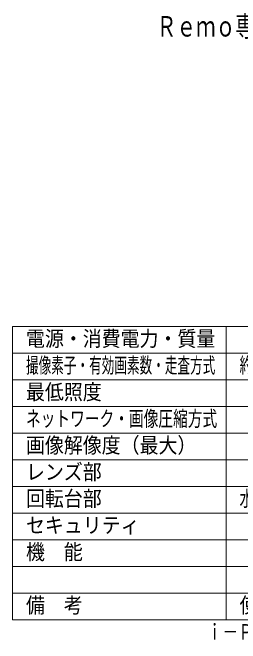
# Model space of a CAD drawing. Units: millimetres on the paper. Extents: x -63 to 65, y -59 to 59.
# Drawn here: x -63.1 to -20.4, y -59 to 59.3 of the extents above; entities that cross this region are included whole.
import ezdxf
from ezdxf.enums import TextEntityAlignment as Align

# ---------------------------------------------------------------- set-up
doc = ezdxf.new("R2010")
doc.units = ezdxf.units.MM
doc.layers.add('0-0_MOJI1', color=7, linetype='Continuous')
doc.layers.add('0-4_相当品', color=4, linetype='Continuous')
doc.layers.add('0-5_WAKU', color=4, linetype='Continuous', lineweight=9)
doc.styles.add('ＭＳ ゴシック', font='')
doc.styles.get('ＭＳ ゴシック').set_extended_font_data('MS Gothic')

msp = doc.modelspace()

# ---------------------------------------------------------------- linework, layer by layer
at = {"layer": '0-5_WAKU', "color": 3}
for p, q in [((-63.088, -54.6), (-63.088, 0.4)), ((-63.088, 0.4), (61.912, 0.4)), ((-23.088, -54.6), (-23.088, 0.4)), ((-63.088, -54.6), (61.912, -54.6))]:
    msp.add_line(p, q, dxfattribs=at)
at = {"layer": '0-5_WAKU'}
for p, q in [((-63.088, -4.6), (61.912, -4.6)), ((-63.088, -9.6), (61.912, -9.6)), ((61.912, -14.6), (-63.088, -14.6)), ((61.912, -19.6), (-63.088, -19.6)), ((61.912, -24.6), (-63.088, -24.6)), ((-63.088, -29.6), (61.912, -29.6)), ((-63.088, -34.6), (61.912, -34.6)), ((-63.088, -39.6), (61.912, -39.6)), ((-63.088, -44.6), (61.912, -44.6)), ((-63.088, -49.6), (61.912, -49.6))]:
    msp.add_line(p, q, dxfattribs=at)

# ---------------------------------------------------------------- texts
at = {"layer": '0-0_MOJI1', "style": 'ＭＳ ゴシック'}
for s, height, width, p in [('Ｒｅｍｏ専用 ２ＭＰ 屋内 ＰＴＺカメラ（天井埋込金具共）', 3.849, 0.7, (-36.088, 53.66)), ('電源・消費電力・質量', 2.889, 0.9, (-60.588, -4.155)), ('撮像素子・有効画素数・走査方式', 2.889, 0.6, (-60.588, -9.155)), ('約１／２．８型 ＣＭＯＳセンサー・約２１０万画素・プログレッシブ', 2.889, 0.65, (-20.588, -9.155)), ('最低照度', 2.889, 0.9, (-60.588, -14.155)), ('ネットワーク・画像圧縮方式', 2.886, 0.7, (-60.588, -19.155)), ('画像解像度（最大）', 2.889, 0.9, (-60.588, -24.155)), ('レンズ部', 2.889, 0.9, (-60.588, -29.155)), ('回転台部', 2.889, 0.9, (-60.588, -34.155)), ('水平：０°～３５０°／垂直：０°～９０°、駆動耐久性１００万回', 2.886, 0.7, (-20.588, -34.155)), ('セキュリティ', 2.889, 0.9, (-60.588, -39.155)), ('機\u3000能', 2.889, 0.9, (-60.588, -44.155)), ('備\u3000考', 2.889, 0.9, (-60.588, -54.155)), ('使用には別売ライセンスが必要', 2.889, 0.9, (-20.588, -54.155))]:
    msp.add_text(s, height=height, dxfattribs=dict(at, width=width)).set_placement(p, align=Align.BOTTOM_LEFT)
at = {"layer": '0-4_相当品', "style": 'ＭＳ ゴシック', "width": 0.75}
msp.add_text('ｉ－ＰＲＯ：ＷＶ－Ｂ６１３００－ＺＹＲ＋ＷＶ－ＱＥＭ５０１－Ｗ', height=2.889, dxfattribs=at).set_placement((-26.728, -59.155), align=Align.BOTTOM_LEFT)

doc.saveas('drawing.dxf')
